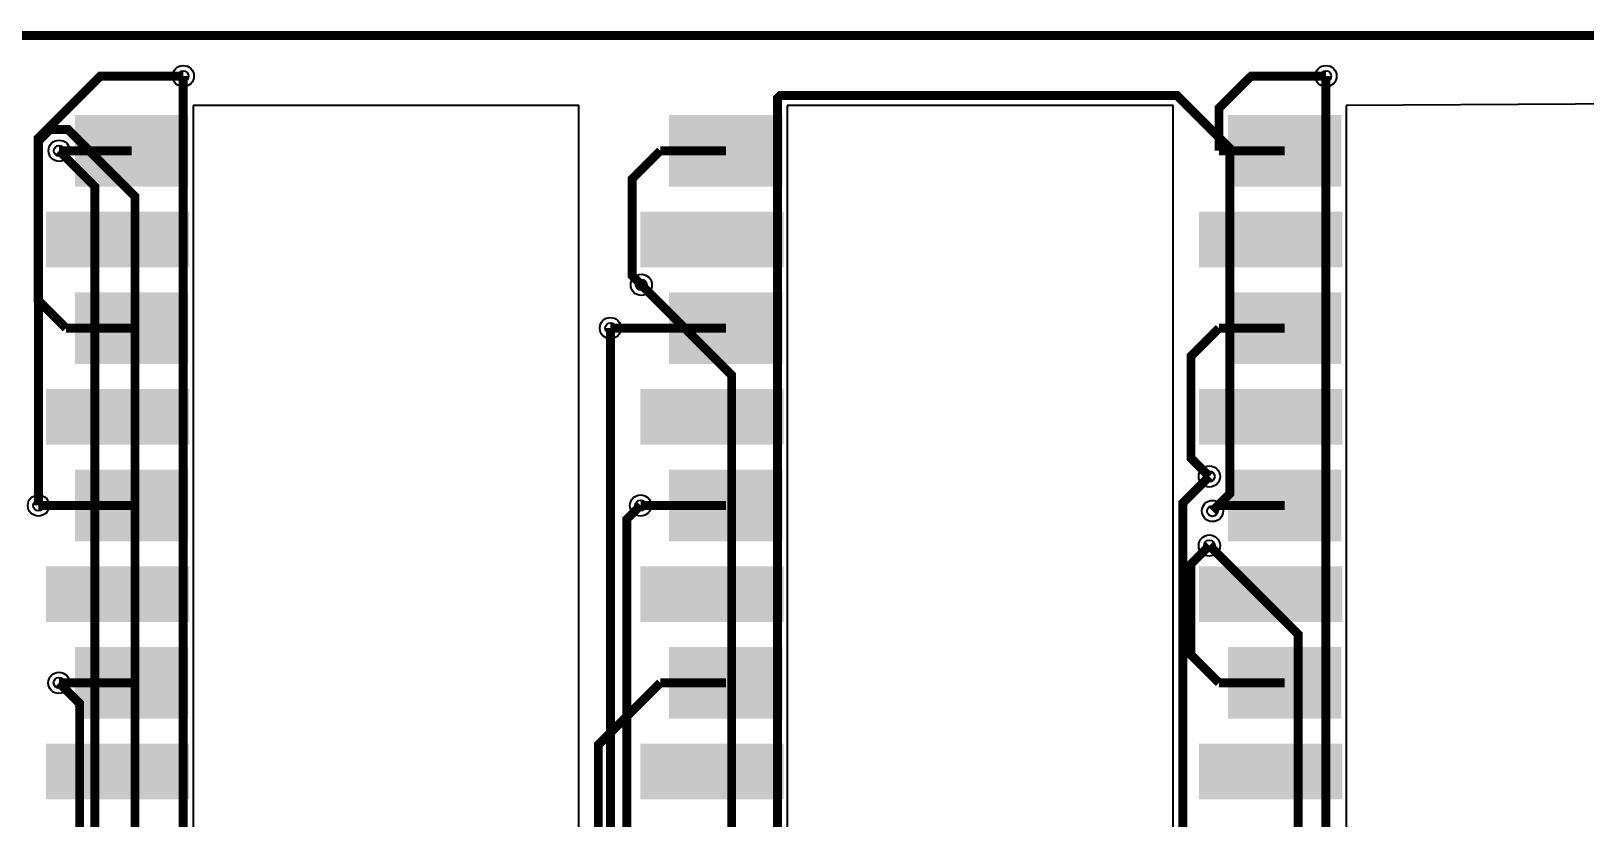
# Model space of a CAD drawing. Header units: millimetres. Extents: x -8 to 100, y -100 to 0.
# Drawn here: x 33.33 to 77.83, y -22.41 to 0.13 of the extents above; entities that cross this region are included whole.
import ezdxf

# ---------------------------------------------------------------- set-up
doc = ezdxf.new("R2010")
doc.units = ezdxf.units.MM
for name, color, linetype, true_color in [('BoardOutLine', 7, 'Continuous', 0xff00ff), ('BottomLayer', 7, 'Continuous', 0x0000ff), ('Hole', 7, 'Continuous', 0x222222), ('Multi-Layer', 7, 'Continuous', 0xc0c0c0), ('TopLayer', 7, 'Continuous', 0xff0000), ('TopPasteMaskLayer', 7, 'Continuous', 0x808080), ('TopSolderMaskLayer', 7, 'Continuous', 0x800080)]:
    doc.layers.add(name, color=color, linetype=linetype, true_color=true_color)

msp = doc.modelspace()

# ---------------------------------------------------------------- hatches: boundary and pattern name
at = {"layer": 'TopLayer'}
for points in [[(34.614, -2.302), (37.814, -2.302), (37.814, -4.302), (34.614, -4.302)], [(51.632, -2.302), (54.832, -2.302), (54.832, -4.302), (51.632, -4.302)], [(67.634, -2.302), (70.834, -2.302), (70.834, -4.302), (67.634, -4.302)], [(33.814, -5.092), (37.814, -5.092), (37.814, -6.592), (33.814, -6.592)], [(50.832, -5.092), (54.832, -5.092), (54.832, -6.592), (50.832, -6.592)], [(66.834, -5.092), (70.834, -5.092), (70.834, -6.592), (66.834, -6.592)], [(34.614, -7.382), (37.814, -7.382), (37.814, -9.382), (34.614, -9.382)], [(51.632, -7.382), (54.832, -7.382), (54.832, -9.382), (51.632, -9.382)], [(67.634, -7.382), (70.834, -7.382), (70.834, -9.382), (67.634, -9.382)], [(33.814, -10.172), (37.814, -10.172), (37.814, -11.672), (33.814, -11.672)], [(50.832, -10.172), (54.832, -10.172), (54.832, -11.672), (50.832, -11.672)], [(66.834, -10.172), (70.834, -10.172), (70.834, -11.672), (66.834, -11.672)], [(34.614, -12.462), (37.814, -12.462), (37.814, -14.462), (34.614, -14.462)], [(51.632, -12.462), (54.832, -12.462), (54.832, -14.462), (51.632, -14.462)], [(67.634, -12.462), (70.834, -12.462), (70.834, -14.462), (67.634, -14.462)], [(33.814, -15.252), (37.814, -15.252), (37.814, -16.752), (33.814, -16.752)], [(50.832, -15.252), (54.832, -15.252), (54.832, -16.752), (50.832, -16.752)], [(66.834, -15.252), (70.834, -15.252), (70.834, -16.752), (66.834, -16.752)], [(34.614, -17.542), (37.814, -17.542), (37.814, -19.542), (34.614, -19.542)], [(51.632, -17.542), (54.832, -17.542), (54.832, -19.542), (51.632, -19.542)], [(67.634, -17.542), (70.834, -17.542), (70.834, -19.542), (67.634, -19.542)], [(33.814, -20.332), (37.814, -20.332), (37.814, -21.832), (33.814, -21.832)], [(50.832, -20.332), (54.832, -20.332), (54.832, -21.832), (50.832, -21.832)], [(66.834, -20.332), (70.834, -20.332), (70.834, -21.832), (66.834, -21.832)]]:
    msp.add_hatch(color=256, dxfattribs=at).paths.add_polyline_path(points)
at = {"layer": 'TopPasteMaskLayer'}
for points in [[(34.614, -2.302), (37.814, -2.302), (37.814, -4.302), (34.614, -4.302)], [(51.632, -2.302), (54.832, -2.302), (54.832, -4.302), (51.632, -4.302)], [(67.634, -2.302), (70.834, -2.302), (70.834, -4.302), (67.634, -4.302)], [(33.814, -5.092), (37.814, -5.092), (37.814, -6.592), (33.814, -6.592)], [(50.832, -5.092), (54.832, -5.092), (54.832, -6.592), (50.832, -6.592)], [(66.834, -5.092), (70.834, -5.092), (70.834, -6.592), (66.834, -6.592)], [(34.614, -7.382), (37.814, -7.382), (37.814, -9.382), (34.614, -9.382)], [(51.632, -7.382), (54.832, -7.382), (54.832, -9.382), (51.632, -9.382)], [(67.634, -7.382), (70.834, -7.382), (70.834, -9.382), (67.634, -9.382)], [(33.814, -10.172), (37.814, -10.172), (37.814, -11.672), (33.814, -11.672)], [(50.832, -10.172), (54.832, -10.172), (54.832, -11.672), (50.832, -11.672)], [(66.834, -10.172), (70.834, -10.172), (70.834, -11.672), (66.834, -11.672)], [(34.614, -12.462), (37.814, -12.462), (37.814, -14.462), (34.614, -14.462)], [(51.632, -12.462), (54.832, -12.462), (54.832, -14.462), (51.632, -14.462)], [(67.634, -12.462), (70.834, -12.462), (70.834, -14.462), (67.634, -14.462)], [(33.814, -15.252), (37.814, -15.252), (37.814, -16.752), (33.814, -16.752)], [(50.832, -15.252), (54.832, -15.252), (54.832, -16.752), (50.832, -16.752)], [(66.834, -15.252), (70.834, -15.252), (70.834, -16.752), (66.834, -16.752)], [(34.614, -17.542), (37.814, -17.542), (37.814, -19.542), (34.614, -19.542)], [(51.632, -17.542), (54.832, -17.542), (54.832, -19.542), (51.632, -19.542)], [(67.634, -17.542), (70.834, -17.542), (70.834, -19.542), (67.634, -19.542)], [(33.814, -20.332), (37.814, -20.332), (37.814, -21.832), (33.814, -21.832)], [(50.832, -20.332), (54.832, -20.332), (54.832, -21.832), (50.832, -21.832)], [(66.834, -20.332), (70.834, -20.332), (70.834, -21.832), (66.834, -21.832)]]:
    msp.add_hatch(color=256, dxfattribs=at).paths.add_polyline_path(points)
at = {"layer": 'TopSolderMaskLayer'}
for points in [[(34.589, -2.277), (37.839, -2.277), (37.839, -4.327), (34.589, -4.327)], [(51.607, -2.277), (54.857, -2.277), (54.857, -4.327), (51.607, -4.327)], [(67.609, -2.277), (70.86, -2.277), (70.86, -4.327), (67.609, -4.327)], [(33.763, -5.041), (37.865, -5.041), (37.865, -6.643), (33.763, -6.643)], [(50.781, -5.041), (54.883, -5.041), (54.883, -6.643), (50.781, -6.643)], [(66.783, -5.041), (70.885, -5.041), (70.885, -6.643), (66.783, -6.643)], [(34.589, -7.357), (37.839, -7.357), (37.839, -9.407), (34.589, -9.407)], [(51.607, -7.357), (54.857, -7.357), (54.857, -9.407), (51.607, -9.407)], [(67.609, -7.357), (70.86, -7.357), (70.86, -9.407), (67.609, -9.407)], [(33.763, -10.121), (37.865, -10.121), (37.865, -11.723), (33.763, -11.723)], [(50.781, -10.121), (54.883, -10.121), (54.883, -11.723), (50.781, -11.723)], [(66.783, -10.121), (70.885, -10.121), (70.885, -11.723), (66.783, -11.723)], [(34.589, -12.437), (37.839, -12.437), (37.839, -14.487), (34.589, -14.487)], [(51.607, -12.437), (54.857, -12.437), (54.857, -14.487), (51.607, -14.487)], [(67.609, -12.437), (70.86, -12.437), (70.86, -14.487), (67.609, -14.487)], [(33.763, -15.201), (37.865, -15.201), (37.865, -16.803), (33.763, -16.803)], [(50.781, -15.201), (54.883, -15.201), (54.883, -16.803), (50.781, -16.803)], [(66.783, -15.201), (70.885, -15.201), (70.885, -16.803), (66.783, -16.803)], [(34.589, -17.517), (37.839, -17.517), (37.839, -19.567), (34.589, -19.567)], [(51.607, -17.517), (54.857, -17.517), (54.857, -19.567), (51.607, -19.567)], [(67.609, -17.517), (70.86, -17.517), (70.86, -19.567), (67.609, -19.567)], [(33.763, -20.281), (37.865, -20.281), (37.865, -21.883), (33.763, -21.883)], [(50.781, -20.281), (54.883, -20.281), (54.883, -21.883), (50.781, -21.883)], [(66.783, -20.281), (70.885, -20.281), (70.885, -21.883), (66.783, -21.883)]]:
    msp.add_hatch(color=256, dxfattribs=at).paths.add_polyline_path(points)

# ---------------------------------------------------------------- linework, layer by layer
at = {"layer": 'BoardOutLine', "const_width": 0.254}
msp.add_lwpolyline([(0, 0), (100, 0), (100, -100), (0, -100), (0, 0)], close=True, dxfattribs=at)
at = {"layer": 'BottomLayer', "const_width": 0.254}
for points in [[(37.692, -1.164), (37.692, -35.716), (38.784, -36.807), (38.784, -43.365), (36.994, -45.154), (36.994, -55.045), (37.117, -55.167)], [(68.25, -56.769), (70.417, -54.602), (70.417, -1.164)], [(67.169, -13.62), (67.666, -13.124), (67.666, -3.23), (66.156, -1.721), (54.784, -1.721), (54.71, -1.795), (54.71, -35.176), (58.806, -39.271), (58.806, -44.517), (64.043, -49.754), (64.043, -59.075)], [(36.312, -36.113), (36.312, -4.612), (34.39, -2.69), (33.879, -2.69), (33.546, -3.023), (33.546, -13.462)], [(34.138, -3.302), (35.162, -4.326), (35.162, -54.041), (37.89, -56.769), (38.125, -56.769)], [(53.187, -56.769), (55.298, -54.658), (55.298, -40.554), (53.397, -38.653), (53.397, -9.728), (50.811, -7.142)], [(53.188, -61.849), (49.927, -58.588), (49.927, -8.382)], [(68.25, -59.309), (69.45, -60.509), (69.45, -62.356), (68.821, -62.985), (67.743, -62.985), (65.678, -60.92), (65.678, -35.818), (66.321, -35.176), (66.321, -13.39), (67.08, -12.631)], [(53.188, -59.309), (50.398, -56.519), (50.398, -13.852), (50.789, -13.462)], [(67.08, -14.609), (69.622, -17.151), (69.622, -45.475)], [(38.126, -64.389), (34.726, -60.99), (34.726, -19.136), (34.132, -18.542)]]:
    msp.add_lwpolyline(points, dxfattribs=at)
at = {"layer": 'Hole'}
for centre in [(37.692, -1.164), (70.417, -1.164), (34.138, -3.302), (50.811, -7.142), (49.927, -8.382), (67.08, -12.631), (33.546, -13.462), (50.789, -13.462), (67.169, -13.62), (67.08, -14.609), (34.132, -18.542)]:
    msp.add_circle(centre, 0.153, dxfattribs=at)
at = {"layer": 'Multi-Layer'}
for points in [[(37.973, -2.002), (37.973, -34.895), (49.022, -34.895), (49.022, -2.002)], [(54.991, -2.002), (54.991, -34.895), (66.04, -34.895), (66.04, -2.002)], [(70.993, -2.002), (70.993, -34.895), (93.98, -35.022), (93.98, -1.875)]]:
    msp.add_lwpolyline(points, close=True, dxfattribs=at)
for centre in [(37.692, -1.164), (70.417, -1.164), (34.138, -3.302), (50.811, -7.142), (49.927, -8.382), (67.08, -12.631), (33.546, -13.462), (50.789, -13.462), (67.169, -13.62), (67.08, -14.609), (34.132, -18.542)]:
    msp.add_circle(centre, 0.305, dxfattribs=at)
at = {"layer": 'TopLayer', "const_width": 0.254}
for points in [[(34.335, -8.382), (33.533, -7.58), (33.533, -2.95), (35.32, -1.164), (37.692, -1.164)], [(67.355, -3.302), (67.355, -2.083), (68.275, -1.164), (70.417, -1.164)], [(36.214, -3.302), (34.138, -3.302)], [(51.353, -3.302), (50.551, -4.104), (50.551, -6.882), (50.811, -7.142)], [(53.232, -3.302), (51.353, -3.302)], [(69.234, -3.302), (67.355, -3.302)], [(36.214, -8.382), (34.335, -8.382)], [(51.353, -8.382), (49.927, -8.382)], [(53.232, -8.382), (51.353, -8.382)], [(67.355, -8.382), (66.553, -9.184), (66.553, -12.105), (67.08, -12.631)], [(69.234, -8.382), (67.355, -8.382)], [(36.214, -13.462), (33.546, -13.462)], [(53.232, -13.462), (50.789, -13.462)], [(69.234, -13.462), (67.328, -13.462), (67.169, -13.62)], [(67.355, -18.542), (66.553, -17.74), (66.553, -15.136), (67.08, -14.609)], [(36.214, -18.542), (34.132, -18.542)], [(51.353, -18.542), (49.58, -20.315), (49.58, -35.153), (49.139, -35.594)], [(53.232, -18.542), (51.353, -18.542)], [(69.234, -18.542), (67.355, -18.542)]]:
    msp.add_lwpolyline(points, dxfattribs=at)

doc.saveas('drawing.dxf')
